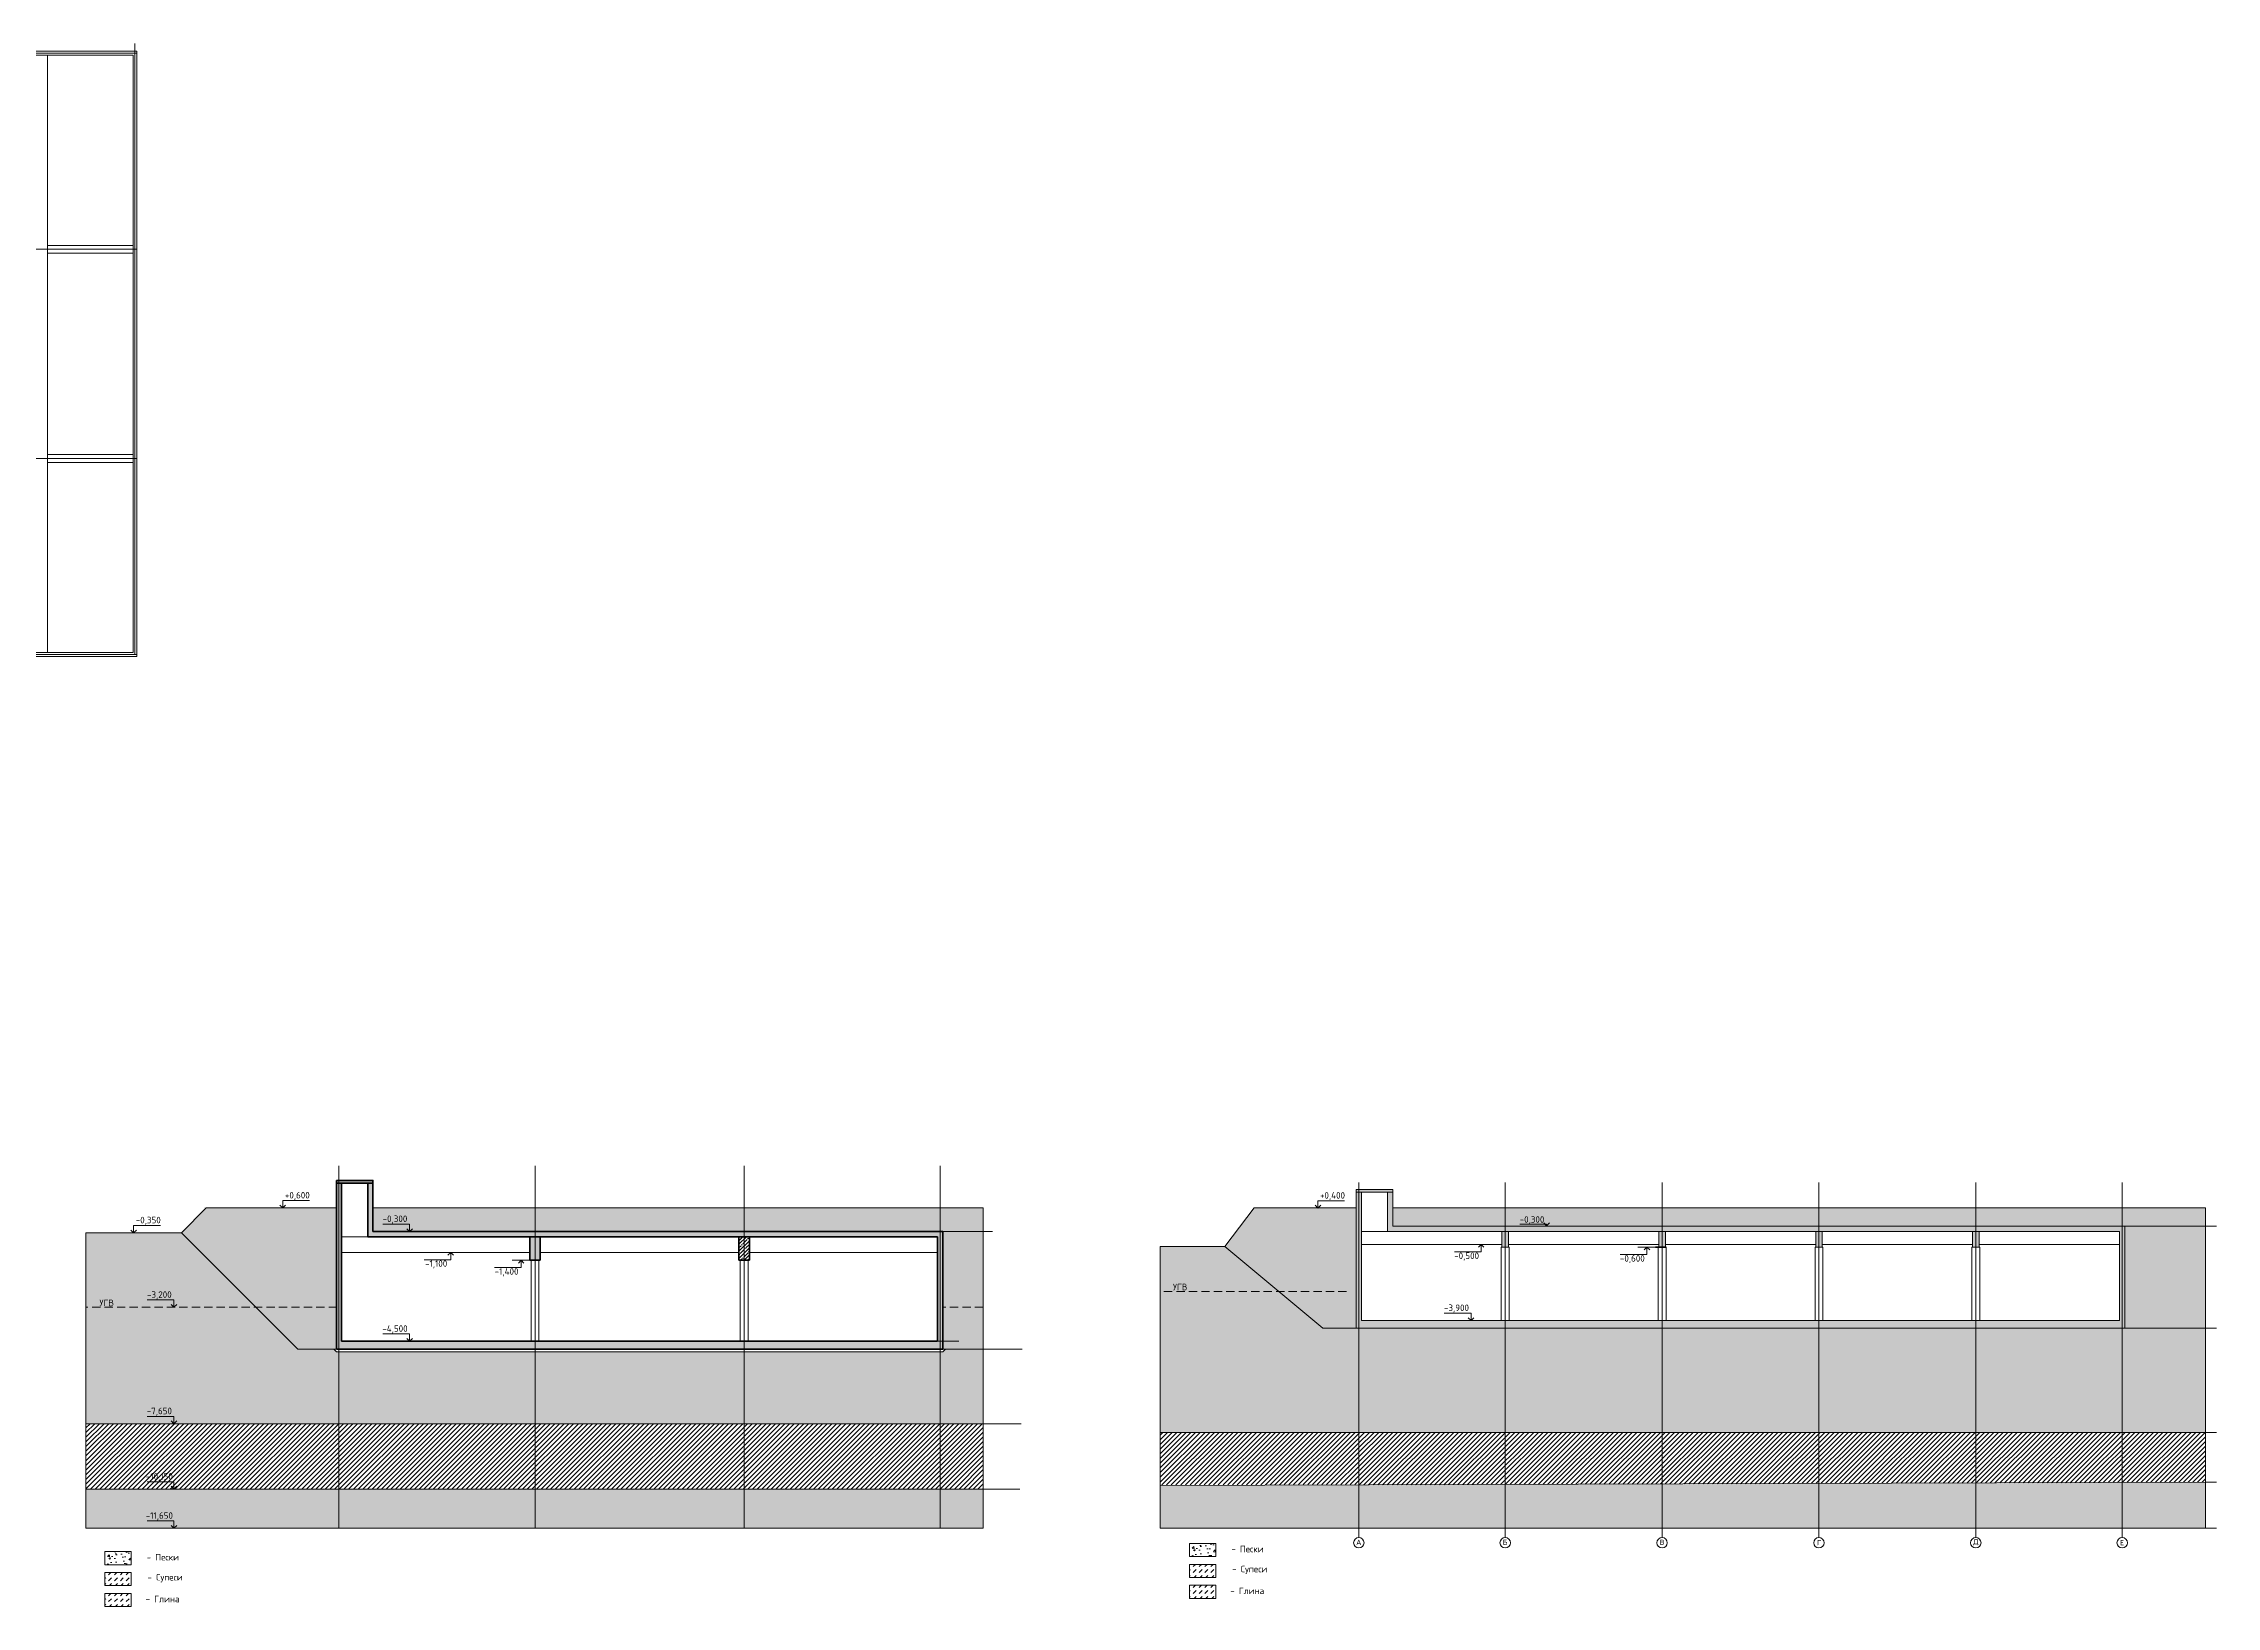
# Model space of a CAD drawing. Header units: millimetres. Extents: x -1960873 to -640355, y 7839719 to 16131025.
# Drawn here: x -781990 to -698868, y 7990876 to 8050650 of the extents above; entities that cross this region are included whole.
import ezdxf

# ---------------------------------------------------------------- set-up
doc = ezdxf.new("R2010")
doc.units = ezdxf.units.MM
doc.linetypes.add('DASHDOT_axis', pattern=[24, 20, -1.5, 1, -1.5])
doc.linetypes.add('HIDDEN2', pattern=[4.7625, 3.175, -1.5875])
doc.layers.get('0').update_dxf_attribs({"lineweight": 15})
doc.styles.add('ISOCPEUR', font='isocpeur.ttf')
pattern_1 = [(50, (39276.83, 0), (546.554007, -47.817257), [57.15, -628.65]), (355, (39276.83, 0), (-105.730264, 573.170536), [45.72, -502.921753]), (100.451445, (39322.4, -4), (440.82374, 525.353256), [48.570026, -534.270734]), (46.1842, (39276.8, 152.4), (813.23712, -126.126984), [85.725, -942.975]), (96.635558, (39344.6, 141.9), (712.2124, 742.27837), [72.85507, -801.406824]), (351.184151, (39276.8, 152.4), (712.2124, 742.27837), [68.5799, -754.3792]), (21, (39353.03, 114.3), (454.843174, -306.795595), [57.15, -628.65]), (326, (39353.03, 114.3), (185.406085, 552.5639), [45.72, -502.92]), (71.451445, (39390.93, 88.73), (640.249258, 245.768307), [48.570026, -534.269813]), (37.5, (39276.83, 0), (9.2658098, 253.6651166), [0, -496.824, 0, -510.54, 0, -504.825]), (7.5, (39276.83, 0), (200.4589875, 300.541724), [0, -291.084, 0, -485.394, 0, -192.405]), (327.5, (39106.9, 0), (406.7717855, -17.186232), [0, -190.5, 0, -594.36, 0, -788.67]), (317.5, (39030.7, 0), (444.387544, 76.279473), [0, -247.65, 0, -394.716, 0, -560.07])]

msp = doc.modelspace()

# ---------------------------------------------------------------- hatches: boundary and pattern name
at = {"transparency": 33554687}
h = msp.add_hatch(dxfattribs=at)
h.set_pattern_fill('ANSI35', color=256, scale=30)
h.paths.add_polyline_path([(-769387.5, 8007168), (-770656, 8007168), (-770787.5, 8007068), (-769387.5, 8007068)])
h.paths.add_polyline_path([(-770656, 8007168), (-770787.5, 8007168), (-770787.5, 8007068)], flags=17)
h.paths.add_polyline_path([(-762987.5, 8005018), (-763187.5, 8005018), (-763187.5, 8004118), (-762987.5, 8004118)], flags=17)
h.paths.add_polyline_path([(-763187.5, 8005018), (-763387.5, 8005018), (-763387.5, 8004118), (-763187.5, 8004118)], flags=17)
h.paths.add_polyline_path([(-763156, 8001018), (-770587.5, 8001018), (-770587.5, 8007068), (-770787.5, 8007068), (-770787.5, 8000718), (-763156, 8000718)])
h.paths.add_polyline_path([(-747787.5, 8001018), (-763156, 8001018), (-763156, 8000718), (-747787.5, 8000718)])
h.paths.add_polyline_path([(-747587.5, 8001018), (-747656, 8001018), (-747656, 8000718), (-747587.5, 8000718)])
h.paths.add_polyline_path([(-747581, 8005218), (-747656, 8005218), (-747656, 8001018), (-747587.5, 8001018)])
h.paths.add_polyline_path([(-747656, 8005218), (-747787.5, 8005218), (-769387.5, 8005218), (-769387.5, 8007068), (-769587.5, 8007068), (-769587.5, 8005018), (-747787.5, 8005018), (-747787.5, 8000718), (-747656, 8000718)])
h = msp.add_hatch(dxfattribs=at)
h.set_pattern_fill('ANSI35', color=256, scale=30)
h.paths.add_polyline_path([(-731576.1, 8005218), (-731576.1, 8006718), (-731775.3, 8006718), (-731776.1, 8005218), (-731776.1, 8001518), (-726076.1, 8001518), (-726076.1, 8001818), (-727378.8, 8001818), (-727382.8, 8001813.9), (-727386.8, 8001818), (-731576.1, 8001818)])
h.paths.add_polyline_path([(-730375.1, 8006718), (-730576.1, 8006718), (-730576.1, 8005218), (-726076.1, 8005218), (-726076.1, 8005418), (-730376.1, 8005418)], flags=17)
h.paths.add_polyline_path([(-730375.1, 8006818), (-731775.2, 8006818), (-731775.3, 8006718), (-731576.1, 8006718), (-730375.1, 8006718)])
h.paths.add_polyline_path([(-720076.1, 8005418), (-726076.1, 8005418), (-726076.1, 8005218), (-720076.1, 8005218)])
h.paths.add_polyline_path([(-725951.1, 8005218), (-726076.1, 8005218), (-726076.1, 8004618), (-725951.1, 8004618)])
h.paths.add_polyline_path([(-726076.1, 8005218), (-726201.1, 8005218), (-726201.1, 8004618), (-726076.1, 8004618)], flags=17)
h.paths.add_polyline_path([(-720076.1, 8001818), (-726076.1, 8001818), (-726076.1, 8001518), (-720076.1, 8001518)])
h.paths.add_polyline_path([(-714076.1, 8001818), (-720076.1, 8001818), (-720076.1, 8001518), (-714076.1, 8001518)])
h.paths.add_polyline_path([(-708076.1, 8001818), (-714076.1, 8001818), (-714076.1, 8001518), (-708076.1, 8001518)])
h.paths.add_polyline_path([(-702476.1, 8005418), (-708076.1, 8005418), (-708076.1, 8005218), (-702576.1, 8005218), (-702576.1, 8001818), (-708076.1, 8001818), (-708076.1, 8001518), (-702476.1, 8001518)])
h.paths.add_polyline_path([(-702376.1, 8005418), (-702476.1, 8005418), (-702476.1, 8001518), (-702376.1, 8001518)])
h.paths.add_polyline_path([(-708076.1, 8005418), (-714076.1, 8005418), (-714076.1, 8005218), (-708076.1, 8005218)])
h.paths.add_polyline_path([(-708076.1, 8005218), (-708201.1, 8005218), (-708201.1, 8004618), (-708076.1, 8004618)])
h.paths.add_polyline_path([(-707951.1, 8005218), (-708076.1, 8005218), (-708076.1, 8004618), (-707951.1, 8004618)], flags=17)
h.paths.add_polyline_path([(-713951.1, 8005218), (-714076.1, 8005218), (-714076.1, 8004618), (-713951.1, 8004618)])
h.paths.add_polyline_path([(-714076.1, 8005218), (-714201.1, 8005218), (-714201.1, 8004618), (-714076.1, 8004618)])
h.paths.add_polyline_path([(-714076.1, 8005418), (-720076.1, 8005418), (-720076.1, 8005218), (-714076.1, 8005218)])
h.paths.add_polyline_path([(-719951.1, 8005218), (-720076.1, 8005218), (-720076.1, 8004618), (-719951.1, 8004618)])
h.paths.add_polyline_path([(-720076.1, 8005218), (-720201.1, 8005218), (-720201.1, 8004618), (-720076.1, 8004618)])
h = msp.add_hatch(dxfattribs=at)
h.set_pattern_fill('AR-CONC', color=256)
h.set_pattern_definition([(50, (39276.83, 0), (182.184669, -15.9390855), [19.05, -209.55]), (355, (39276.83, 0), (-35.2434214, 191.0568452), [15.24, -167.640584]), (100.4514447, (39292.01, -1.33), (146.941247, 175.117752), [16.190009, -178.0902446]), (46.1842, (39276.83, 50.8), (271.079041, -42.042328), [28.575, -314.325]), (96.6355576, (39299.42, 47.3), (237.404134, 247.426125), [24.285023, -267.135608]), (351.184151, (39276.83, 50.8), (237.404134, 247.426125), [22.859967, -251.459732]), (21, (39302.23, 38.1), (151.6143913, -102.2651982), [19.05, -209.55]), (326, (39302.23, 38.1), (61.8020283, 184.187966), [15.24, -167.64]), (71.451445, (39314.87, 29.58), (213.4164193, 81.922769), [16.190009, -178.0899376]), (37.5, (39276.83, 0), (3.08860325, 84.55503887), [0, -165.608, 0, -170.18, 0, -168.275]), (7.5, (39276.83, 0), (66.8196625, 100.1805748), [0, -97.028, 0, -161.798, 0, -64.135]), (327.5, (39220.19, 0), (135.59059517, -5.728744), [0, -63.5, 0, -198.12, 0, -262.89]), (317.5, (39194.79, 0), (148.1291814, 25.426491), [0, -82.55, 0, -131.572, 0, -186.69])])
h.paths.add_polyline_path([(-763187.5, 8006118), (-769387.5, 8006118), (-769387.5, 8005218), (-763187.5, 8005218)])
h.paths.add_polyline_path([(-755187.5, 8006118), (-763187.5, 8006118), (-763187.5, 8005218), (-755187.5, 8005218)])
h.paths.add_polyline_path([(-747687.5, 8006118), (-755187.5, 8006118), (-755187.5, 8005218), (-747687.5, 8005218)])
h.paths.add_polyline_path([(-746046.1, 8006118), (-747687.5, 8006118), (-747687.5, 8005218), (-747587.5, 8005218), (-746046.1, 8005218)])
h.paths.add_polyline_path([(-770787.5, 8006118), (-775762.5, 8006118), (-776712.5, 8005168), (-773862.5, 8002318), (-770787.5, 8002318)])
h.paths.add_polyline_path([(-770787.5, 8002318), (-773862.5, 8002318), (-772262.5, 8000718), (-770787.5, 8000718)])
h.paths.add_polyline_path([(-746046.1, 8002318), (-747587.5, 8002318), (-747587.5, 8000718), (-746046.1, 8000718)])
h.paths.add_polyline_path([(-746046.1, 8005218), (-747587.5, 8005218), (-747587.5, 8002318), (-746046.1, 8002318)])
h.paths.add_polyline_path([(-769088.2, 8005412.7), (-768000.7, 8005412.7), (-768000.7, 8006012.7), (-769088.2, 8006012.7)], flags=24)
h = msp.add_hatch(dxfattribs=at)
h.set_pattern_fill('AR-CONC', color=256)
h.paths.add_polyline_path([(-726076.1, 8006118), (-730375.6, 8006118), (-730376.1, 8005418), (-726076.1, 8005418)])
h.paths.add_polyline_path([(-720076.1, 8006118), (-726076.1, 8006118), (-726076.1, 8005418), (-720076.1, 8005418)])
h.paths.add_polyline_path([(-724492.1, 8005437.8), (-724548.5, 8005494.2), (-724492.1, 8005494.2)], flags=16)
h.paths.add_polyline_path([(-714076.1, 8006118), (-720076.1, 8006118), (-720076.1, 8005418), (-714076.1, 8005418)])
h.paths.add_polyline_path([(-708076.1, 8006118), (-714076.1, 8006118), (-714076.1, 8005418), (-708076.1, 8005418)])
h.paths.add_polyline_path([(-702476.1, 8006118), (-708076.1, 8006118), (-708076.1, 8005418), (-702476.1, 8005418)])
h.paths.add_polyline_path([(-699290.3, 8006118), (-702476.1, 8006118), (-702476.1, 8005418), (-702376.1, 8005418), (-699290.3, 8005418)])
h.paths.add_polyline_path([(-699290.3, 8005418), (-702376.1, 8005418), (-702376.1, 8001518), (-699290.3, 8001518)])
h.paths.add_polyline_path([(-731776.1, 8005418), (-731775.6, 8006118), (-733235.7, 8006118), (-733241, 8006112.7), (-733246.2, 8006118), (-735677.5, 8006118), (-736800.4, 8004648), (-733056.1, 8001518), (-731776.1, 8001518)])
h.paths.add_polyline_path([(-725594.1, 8005386.5), (-724506.6, 8005386.5), (-724506.6, 8005986.5), (-725594.1, 8005986.5)], flags=9)
h = msp.add_hatch(dxfattribs=at)
h.set_pattern_fill('AR-CONC', color=256, scale=3)
h.set_pattern_definition(pattern_1)
h.paths.add_polyline_path([(-776712.5, 8005168), (-780367.4, 8005168), (-780367.4, 8002318), (-773862.5, 8002318)])
h.paths.add_polyline_path([(-770687.5, 8000618), (-770787.5, 8000618), (-770887.5, 8000718), (-772262.5, 8000718), (-773862.5, 8002318), (-780367.4, 8002318), (-780367.4, 7997868), (-770687.5, 7997868)])
h.paths.add_polyline_path([(-763187.5, 8000618), (-770687.5, 8000618), (-770687.5, 7997868), (-763187.5, 7997868)])
h.paths.add_polyline_path([(-755187.5, 8000618), (-763187.5, 8000618), (-763187.5, 7997868), (-755187.5, 7997868)])
h.paths.add_polyline_path([(-747687.5, 8000618), (-755187.5, 8000618), (-755187.5, 7997868), (-747687.5, 7997868)])
h.paths.add_polyline_path([(-746046.1, 8000718), (-747487.5, 8000718), (-747587.5, 8000618), (-747687.5, 8000618), (-747687.5, 7997868), (-746046.1, 7997868)])
h.paths.add_polyline_path([(-778101.5, 8002512.7), (-777014, 8002512.7), (-777014, 8003112.7), (-778101.5, 8003112.7)], flags=24)
h.paths.add_polyline_path([(-779922.4, 8002198.3), (-779222.4, 8002198.3), (-779222.4, 8002798.3), (-779922.4, 8002798.3)], flags=9)
h.paths.add_polyline_path([(-778101.5, 7998062.7), (-777014, 7998062.7), (-777014, 7998662.7), (-778101.5, 7998662.7)], flags=24)
h = msp.add_hatch(dxfattribs=at)
h.set_pattern_fill('ANSI35', color=256, scale=30)
h.set_pattern_definition([(45, (39276.83, 0), (-134.703842, 134.703842), []), (45, (39411.53, 0), (-134.703842, 134.703842), [238.125, -47.625, 0, -47.625])])
h.paths.add_polyline_path([(-754987.5, 8005018), (-755187.5, 8005018), (-755187.5, 8004118), (-754987.5, 8004118)])
h.paths.add_polyline_path([(-755187.5, 8005018), (-755387.5, 8005018), (-755387.5, 8004118), (-755187.5, 8004118)])
h = msp.add_hatch(dxfattribs=at)
h.set_pattern_fill('AR-CONC', color=256, scale=3)
h.paths.add_polyline_path([(-731676.1, 8001518), (-731776.1, 8001518), (-733056.1, 8001518), (-734730.8, 8002918), (-739278.2, 8002918), (-739278.2, 7997535.2), (-731676.1, 7997535.2)])
h.paths.add_polyline_path([(-736800.4, 8004648), (-739278.2, 8004648), (-739278.2, 8002918), (-734730.8, 8002918)])
h.paths.add_polyline_path([(-726076.1, 8001518), (-731676.1, 8001518), (-731676.1, 7997535.2), (-726076.1, 7997535.2)])
h.paths.add_polyline_path([(-720076.1, 8001518), (-726076.1, 8001518), (-726076.1, 7997535.2), (-720076.1, 7997535.2)])
h.paths.add_polyline_path([(-714076.1, 8001518), (-720076.1, 8001518), (-720076.1, 7997535.2), (-714076.1, 7997535.2)])
h.paths.add_polyline_path([(-708076.1, 8001518), (-714076.1, 8001518), (-714076.1, 7997535.2), (-708076.1, 7997535.2)])
h.paths.add_polyline_path([(-702476.1, 8001518), (-708076.1, 8001518), (-708076.1, 7997535.2), (-702476.1, 7997535.2)])
h.paths.add_polyline_path([(-699290.3, 8001518), (-702376.1, 8001518), (-702476.1, 8001518), (-702476.1, 7997535.2), (-699290.3, 7997535.2)])
h = msp.add_hatch(dxfattribs=at)
h.set_pattern_fill('ANSI31', color=256, scale=40)
h.set_pattern_definition([(45, (39276.83, 0), (-89.8025612, 89.8025612), [])])
h.paths.add_polyline_path([(-770687.5, 7997868), (-780367.4, 7997868), (-780367.4, 7995368), (-770687.5, 7995368)])
h.paths.add_polyline_path([(-763187.5, 7997868), (-770687.5, 7997868), (-770687.5, 7995368), (-763187.5, 7995368)])
h.paths.add_polyline_path([(-755187.5, 7997868), (-763187.5, 7997868), (-763187.5, 7995368), (-755187.5, 7995368)])
h.paths.add_polyline_path([(-747687.5, 7997868), (-755187.5, 7997868), (-755187.5, 7995368), (-747687.5, 7995368)])
h.paths.add_polyline_path([(-746046.1, 7997868), (-747687.5, 7997868), (-747687.5, 7995368), (-746046.1, 7995368)])
h.paths.add_polyline_path([(-778139, 7995562.7), (-776976.5, 7995562.7), (-776976.5, 7996162.7), (-778139, 7996162.7)], flags=24)
h = msp.add_hatch(dxfattribs=at)
h.set_pattern_fill('ANSI31', color=256, scale=40)
h.paths.add_polyline_path([(-731676.1, 7997535.2), (-739278.2, 7997535.2), (-739278.2, 7995524.9), (-731676.1, 7995542.8)])
h = msp.add_hatch(dxfattribs=at)
h.set_pattern_fill('ANSI31', color=256, scale=40)
h.paths.add_polyline_path([(-699290.3, 7997535.2), (-702476.1, 7997535.2), (-702476.1, 7995618.3), (-699290.3, 7995628.5)])
h.paths.add_polyline_path([(-702476.1, 7997535.2), (-708076.1, 7997535.2), (-708076.1, 7995600.4), (-702476.1, 7995618.3)])
h.paths.add_polyline_path([(-708076.1, 7997535.2), (-714076.1, 7997535.2), (-714076.1, 7995581.2), (-708076.1, 7995600.4)])
h.paths.add_polyline_path([(-714076.1, 7997535.2), (-720076.1, 7997535.2), (-720076.1, 7995562), (-714076.1, 7995581.2)])
h.paths.add_polyline_path([(-720076.1, 7997535.2), (-726076.1, 7997535.2), (-726076.1, 7995542.8), (-720076.1, 7995562)])
h.paths.add_polyline_path([(-726076.1, 7997535.2), (-731676.1, 7997535.2), (-731676.1, 7995524.9), (-726076.1, 7995542.8)])
h = msp.add_hatch(dxfattribs=at)
h.set_pattern_fill('DASH', color=256, scale=50, angle=45)
h.paths.add_polyline_path([(-731676.1, 7995525.1), (-739278.2, 7995500.9), (-739278.2, 7993868), (-731676.1, 7993868)])
h.paths.add_polyline_path([(-726076.1, 7995543), (-731676.1, 7995525.1), (-731676.1, 7993868), (-726076.1, 7993868)])
h.paths.add_polyline_path([(-720076.1, 7995562.1), (-726076.1, 7995543), (-726076.1, 7993868), (-720076.1, 7993868)])
h.paths.add_polyline_path([(-714076.1, 7995581.3), (-720076.1, 7995562.1), (-720076.1, 7993868), (-714076.1, 7993868)])
h.paths.add_polyline_path([(-708076.1, 7995600.4), (-714076.1, 7995581.3), (-714076.1, 7993868), (-708076.1, 7993868)])
h.paths.add_polyline_path([(-702476.1, 7995618.3), (-708076.1, 7995600.4), (-708076.1, 7993868), (-702476.1, 7993868)])
h.paths.add_polyline_path([(-699290.3, 7995628.5), (-702476.1, 7995618.3), (-702476.1, 7993868), (-699290.3, 7993868)])
h = msp.add_hatch(dxfattribs=at)
h.set_pattern_fill('DASH', color=256, scale=50, angle=45)
h.set_pattern_definition([(45, (39276.83, 0), (0, 224.506403), [158.75, -158.75])])
h.paths.add_polyline_path([(-770687.5, 7995368), (-780367.4, 7995368), (-780367.4, 7993868), (-770687.5, 7993868)])
h.paths.add_polyline_path([(-763187.5, 7995368), (-770687.5, 7995368), (-770687.5, 7993868), (-763187.5, 7993868)])
h.paths.add_polyline_path([(-755187.5, 7995368), (-763187.5, 7995368), (-763187.5, 7993868), (-755187.5, 7993868)])
h.paths.add_polyline_path([(-747687.5, 7995368), (-755187.5, 7995368), (-755187.5, 7993868), (-747687.5, 7993868)])
h.paths.add_polyline_path([(-746046.1, 7995368), (-747687.5, 7995368), (-747687.5, 7993868), (-746046.1, 7993868)])
h = msp.add_hatch(dxfattribs=at)
h.set_pattern_fill('AR-CONC', color=256, scale=3)
h.set_pattern_definition([(50, (80764.2, 313.3), (546.554007, -47.817257), [57.15, -628.65]), (355, (80764.2, 313.3), (-105.730264, 573.170536), [45.72, -502.921753]), (100.451445, (80809.73, 309.3), (440.82374, 525.353256), [48.570026, -534.270734]), (46.1842, (80764.2, 465.7), (813.23712, -126.126984), [85.725, -942.975]), (96.635558, (80831.95, 455.2), (712.2124, 742.27837), [72.85507, -801.406824]), (351.184151, (80764.2, 465.7), (712.2124, 742.27837), [68.5799, -754.3792]), (21, (80840.4, 427.6), (454.843174, -306.795595), [57.15, -628.65]), (326, (80840.4, 427.6), (185.406085, 552.5639), [45.72, -502.92]), (71.451445, (80878.3, 402), (640.249258, 245.768307), [48.570026, -534.269813]), (37.5, (80764.18, 313.28), (9.2658098, 253.6651166), [0, -496.824, 0, -510.54, 0, -504.825]), (7.5, (80764.18, 313.28), (200.4589875, 300.541724), [0, -291.084, 0, -485.394, 0, -192.405]), (327.5, (80594.26, 313.28), (406.7717855, -17.186232), [0, -190.5, 0, -594.36, 0, -788.67]), (317.5, (80518.06, 313.3), (444.387544, 76.279473), [0, -247.65, 0, -394.716, 0, -560.07])])
h.paths.add_polyline_path([(-737151.8, 7993288.8), (-738151.8, 7993288.8), (-738151.8, 7992788.8), (-737151.8, 7992788.8)])
h = msp.add_hatch(dxfattribs=at)
h.set_pattern_fill('AR-CONC', color=256, scale=3)
h.set_pattern_definition(pattern_1)
h.paths.add_polyline_path([(-778639.1, 7992975.5), (-779639.1, 7992975.5), (-779639.1, 7992475.5), (-778639.1, 7992475.5)])
h = msp.add_hatch(dxfattribs=at)
h.set_pattern_fill('DASH', color=256, scale=50, angle=45)
h.set_pattern_definition([(45, (80764.18, -251.72), (0, 224.506403), [158.75, -158.75])])
h.paths.add_polyline_path([(-737151.8, 7992488.8), (-738151.8, 7992488.8), (-738151.8, 7991988.8), (-737151.8, 7991988.8)])
h = msp.add_hatch(dxfattribs=at)
h.set_pattern_fill('DASH', color=256, scale=50, angle=45)
h.set_pattern_definition([(45, (39276.83, -565), (0, 224.506403), [158.75, -158.75])])
h.paths.add_polyline_path([(-778639.1, 7992175.5), (-779639.1, 7992175.5), (-779639.1, 7991675.5), (-778639.1, 7991675.5)])
h = msp.add_hatch(dxfattribs=at)
h.set_pattern_fill('DASH', color=256, scale=50, angle=45)
h.set_pattern_definition([(45, (80764.18, -1051.72), (0, 224.506403), [158.75, -158.75])])
h.paths.add_polyline_path([(-737151.8, 7991688.8), (-738151.8, 7991688.8), (-738151.8, 7991188.8), (-737151.8, 7991188.8)])
h = msp.add_hatch(dxfattribs=at)
h.set_pattern_fill('DASH', color=256, scale=50, angle=45)
h.set_pattern_definition([(45, (39276.83, -1365), (0, 224.506403), [158.75, -158.75])])
h.paths.add_polyline_path([(-778639.1, 7991375.5), (-779639.1, 7991375.5), (-779639.1, 7990875.5), (-778639.1, 7990875.5)])

# ---------------------------------------------------------------- linework, layer by layer
for p, q in [((-815490.3, 8050353.8), (-778415.3, 8050353.8)), ((-815490.3, 8050203.8), (-778565.3, 8050203.8)), ((-781840.3, 8027353.8), (-781840.3, 8050203.8)), ((-778565.3, 8050203.8), (-778565.3, 8027353.8)), ((-778415.3, 8050353.8), (-778415.3, 8027203.8)), ((-781840.3, 8042928.8), (-778565.3, 8042928.8)), ((-781840.3, 8042628.8), (-778565.3, 8042628.8)), ((-781840.3, 8034928.8), (-778565.3, 8034928.8)), ((-781840.3, 8034628.8), (-778565.3, 8034628.8)), ((-815565.3, 8027203.8), (-778415.3, 8027203.8)), ((-815415.3, 8027353.8), (-778565.3, 8027353.8)), ((-771814.8, 8006398.1), (-772837.7, 8006398.1)), ((-772837.7, 8006398.1), (-772837.7, 8006118)), ((-770762.5, 8007068), (-770612.5, 8007068)), ((-769612.5, 8007068), (-769462.5, 8007068)), ((-732218.1, 8006392.8), (-733241, 8006392.8)), ((-733241, 8006392.8), (-733241, 8006112.7)), ((-731776.1, 8005218), (-731775.2, 8006818)), ((-731775.3, 8006718), (-730375.1, 8006718)), ((-731775.2, 8006818), (-730375.1, 8006818)), ((-731676.1, 8007091.8), (-731676.1, 7993514.4)), ((-731576.1, 8005218), (-731576.1, 8006718)), ((-730576.1, 8006718), (-730576.1, 8005218)), ((-730375.1, 8006818), (-730376.1, 8005418)), ((-726076.1, 8007091.8), (-726076.1, 7993514.4)), ((-720076.1, 8007091.8), (-720076.1, 7993514.4)), ((-714076.1, 7993514.4), (-714076.1, 8007091.8)), ((-708076.1, 7993514.4), (-708076.1, 8007091.8)), ((-702476.1, 7993514.4), (-702476.1, 8007091.8)), ((-776712.5, 8005168), (-775762.5, 8006118)), ((-770762.5, 8006118), (-775762.5, 8006118)), ((-772837.7, 8006118), (-772943.8, 8006224)), ((-772837.7, 8006118), (-772731.6, 8006224)), ((-769387.5, 8006118), (-746046.1, 8006118)), ((-746046.1, 8006118), (-746046.1, 7993868)), ((-736800.4, 8004648), (-735677.5, 8006118)), ((-731776.1, 8006118), (-735677.5, 8006118)), ((-733241, 8006112.7), (-733347, 8006218.8)), ((-733241, 8006112.7), (-733134.9, 8006218.8)), ((-730375.6, 8006118), (-730376.1, 8006118)), ((-699290.3, 8006118), (-730376.1, 8006118)), ((-724492.1, 8005437.8), (-724598.2, 8005543.9)), ((-724492.1, 8005437.8), (-724386, 8005543.9)), ((-699290.3, 7993868), (-699290.3, 8006118)), ((-776712.5, 8005168), (-780367.4, 8005168)), ((-780367.4, 8005168), (-780367.4, 7993868)), ((-778539.9, 8005168), (-778646, 8005274)), ((-777517.1, 8005448.1), (-778539.9, 8005448.1)), ((-778539.9, 8005448.1), (-778539.9, 8005168)), ((-778539.9, 8005168), (-778433.9, 8005274)), ((-772262.5, 8000718), (-776712.5, 8005168)), ((-769587.5, 8005018), (-770587.5, 8005018)), ((-769009.1, 8005498.1), (-767986.2, 8005498.1)), ((-767986.2, 8005218), (-768092.3, 8005324)), ((-767986.2, 8005498.1), (-767986.2, 8005218)), ((-767986.2, 8005218), (-767880.2, 8005324)), ((-731776.1, 8005418), (-731776.1, 8001518)), ((-702576.1, 8005218), (-731576.1, 8005218)), ((-731576.1, 8005218), (-731576.1, 8001818)), ((-726201.1, 8004718), (-731576.1, 8004718)), ((-702376.1, 8005418), (-730376.1, 8005418)), ((-726994.3, 8004718), (-727100.4, 8004611.9)), ((-726994.3, 8004437.8), (-726994.3, 8004718)), ((-726994.3, 8004718), (-726888.3, 8004611.9)), ((-726201.1, 8005218), (-726201.1, 8004618)), ((-725951.1, 8005218), (-725951.1, 8004618)), ((-720201.1, 8004718), (-725951.1, 8004718)), ((-725515, 8005494.2), (-724492.1, 8005494.2)), ((-724492.1, 8005437.8), (-724492.1, 8005494.2)), ((-720201.1, 8005218), (-720201.1, 8004618)), ((-719951.1, 8005218), (-719951.1, 8004618)), ((-714201.1, 8004718), (-719951.1, 8004718)), ((-714201.1, 8004618), (-714201.1, 8005218)), ((-713951.1, 8004618), (-713951.1, 8005218)), ((-708201.1, 8004718), (-713951.1, 8004718)), ((-708201.1, 8004618), (-708201.1, 8005218)), ((-707951.1, 8004618), (-707951.1, 8005218)), ((-702576.1, 8004718), (-707951.1, 8004718)), ((-702576.1, 8001818), (-702576.1, 8005218)), ((-702376.1, 8001518), (-702376.1, 8005418)), ((-702376.1, 8005418), (-698867.7, 8005418)), ((-770587.5, 8004418), (-763387.5, 8004418)), ((-767433.4, 8004137.8), (-766410.5, 8004137.8)), ((-766410.5, 8004418), (-766516.6, 8004311.9)), ((-766410.5, 8004137.8), (-766410.5, 8004418)), ((-766410.5, 8004418), (-766304.4, 8004311.9)), ((-763387.5, 8004118), (-764067, 8004118)), ((-763717.3, 8004118), (-763823.4, 8004011.9)), ((-763717.3, 8003837.8), (-763717.3, 8004118)), ((-763717.3, 8004118), (-763611.2, 8004011.9)), ((-763337.5, 8004118), (-763337.5, 8001018)), ((-763037.5, 8004118), (-763037.5, 8001018)), ((-762987.5, 8004418), (-755387.5, 8004418)), ((-755337.5, 8004118), (-755337.5, 8001018)), ((-755037.5, 8004118), (-755037.5, 8001018)), ((-754987.5, 8004418), (-747787.5, 8004418)), ((-739278.2, 8004648), (-739278.2, 7993868)), ((-736800.4, 8004648), (-739278.2, 8004648)), ((-733056.1, 8001518), (-736800.4, 8004648)), ((-728017.2, 8004437.8), (-726994.3, 8004437.8)), ((-725926.1, 8004618), (-726226.1, 8004618)), ((-726226.1, 8004618), (-726226.1, 8001818)), ((-725926.1, 8004618), (-725926.1, 8001818)), ((-721678.8, 8004337.8), (-720655.9, 8004337.8)), ((-720326.1, 8004618), (-721005.6, 8004618)), ((-720655.9, 8004618), (-720762, 8004511.9)), ((-720655.9, 8004337.8), (-720655.9, 8004618)), ((-720655.9, 8004618), (-720549.8, 8004511.9)), ((-719926.1, 8004618), (-720226.1, 8004618)), ((-720226.1, 8004618), (-720226.1, 8001818)), ((-719926.1, 8004618), (-719926.1, 8001818)), ((-714226.1, 8001818), (-714226.1, 8004618)), ((-713926.1, 8004618), (-714226.1, 8004618)), ((-713926.1, 8001818), (-713926.1, 8004618)), ((-708226.1, 8001818), (-708226.1, 8004618)), ((-707926.1, 8004618), (-708226.1, 8004618)), ((-707926.1, 8001818), (-707926.1, 8004618)), ((-764740.2, 8003837.8), (-763717.3, 8003837.8)), ((-778022.4, 8002598.1), (-776999.6, 8002598.1)), ((-776999.6, 8002318), (-777105.6, 8002424)), ((-776999.6, 8002598.1), (-776999.6, 8002318)), ((-776999.6, 8002318), (-776893.5, 8002424)), ((-731776.1, 8001518), (-733056.1, 8001518)), ((-731776.1, 8001518), (-702376.1, 8001518)), ((-731576.1, 8001818), (-702576.1, 8001818)), ((-731576.1, 8001818), (-731576.1, 8001818)), ((-728405.7, 8002094), (-727382.8, 8002094)), ((-727382.8, 8001813.9), (-727488.9, 8001920)), ((-727382.8, 8002094), (-727382.8, 8001813.9)), ((-727382.8, 8001813.9), (-727276.7, 8001920)), ((-702376.1, 8001518), (-698867.7, 8001518)), ((-770762.5, 8000718), (-772262.5, 8000718)), ((-770787.5, 8000618), (-770887.5, 8000718)), ((-747587.5, 8000618), (-770787.5, 8000618)), ((-769009.1, 8001298.1), (-767986.2, 8001298.1)), ((-767986.2, 8001018), (-768092.3, 8001124)), ((-767986.2, 8001298.1), (-767986.2, 8001018)), ((-767986.2, 8001018), (-767880.2, 8001124)), ((-747612.5, 8000718), (-746046.1, 8000718)), ((-747587.5, 8000618), (-747487.5, 8000718)), ((-778022.4, 7998148.1), (-776999.6, 7998148.1)), ((-776999.6, 7998148.1), (-776999.6, 7997868)), ((-746046.1, 7997868), (-780367.4, 7997868)), ((-776999.6, 7997868), (-777105.6, 7997974)), ((-776999.6, 7997868), (-776893.5, 7997974)), ((-739278.2, 7997535.2), (-698867.7, 7997535.2)), ((-778022.4, 7995648.1), (-776999.6, 7995648.1)), ((-776999.6, 7995648.1), (-776999.6, 7995368)), ((-699290.3, 7995628.5), (-739278.2, 7995500.9)), ((-699290.3, 7995628.5), (-698867.7, 7995629.9)), ((-746046.1, 7995368), (-780367.4, 7995368)), ((-776999.6, 7995368), (-777105.6, 7995474)), ((-776999.6, 7995368), (-776893.5, 7995474)), ((-778022.4, 7994148.1), (-776999.6, 7994148.1)), ((-776999.6, 7993868), (-777105.6, 7993974)), ((-776999.6, 7994148.1), (-776999.6, 7993868)), ((-776999.6, 7993868), (-776893.5, 7993974)), ((-746046.1, 7993868), (-780367.4, 7993868)), ((-739278.2, 7993868), (-699290.3, 7993868)), ((-699290.3, 7993868), (-698867.7, 7993868))]:
    msp.add_line(p, q, dxfattribs=at)
at = {"lineweight": 35, "transparency": 33554687}
for p, q in [((-770787.5, 8007068), (-770787.5, 8000718)), ((-770587.5, 8007068), (-770587.5, 8001018)), ((-769587.5, 8007068), (-769587.5, 8005018)), ((-769387.5, 8007068), (-769387.5, 8005218)), ((-769587.5, 8005018), (-747787.5, 8005018)), ((-769387.5, 8005218), (-747587.5, 8005218)), ((-763387.5, 8004118), (-763387.5, 8005018)), ((-762987.5, 8004118), (-762987.5, 8005018)), ((-755387.5, 8004118), (-755387.5, 8005018)), ((-754987.5, 8004118), (-754987.5, 8005018)), ((-747787.5, 8005018), (-747787.5, 8001018)), ((-747587.5, 8005218), (-747587.5, 8000718)), ((-763387.5, 8004118), (-762987.5, 8004118)), ((-755387.5, 8004118), (-754987.5, 8004118)), ((-720326.1, 8004618), (-719926.1, 8004618)), ((-747587.5, 8000718), (-770762.5, 8000718)), ((-747787.5, 8001018), (-770587.5, 8001018))]:
    msp.add_line(p, q, dxfattribs=at)
at = {"linetype": 'HIDDEN2', "ltscale": 100, "transparency": 33554687}
for p, q in [((-770762.5, 8002318), (-780367.4, 8002318)), ((-746046.1, 8002318), (-747612.5, 8002318)), ((-732143.7, 8002918), (-739278.2, 8002918))]:
    msp.add_line(p, q, dxfattribs=at)
at = {"linetype": 'DASHDOT_axis', "transparency": 33554687}
for points in [[(-778490.3, 8050649.6), (-778490.3, 8027278.8)], [(-778415.3, 8050278.8), (-815490.3, 8050278.8)], [(-778415.3, 8042778.8), (-815490.3, 8042778.8)], [(-778415.3, 8034778.8), (-815490.3, 8034778.8)], [(-778415.3, 8027278.8), (-815490.3, 8027278.8)], [(-770687.5, 8007727.8), (-770687.5, 7993868)], [(-763187.5, 8007727.8), (-763187.5, 7993868)], [(-755187.5, 8007727.8), (-755187.5, 7993868)], [(-747687.5, 8007727.8), (-747687.5, 7993868)]]:
    msp.add_lwpolyline(points, dxfattribs=at)
at = {"lineweight": 35, "transparency": 33554687}
msp.add_lwpolyline([(-770787.5, 8007168), (-769387.5, 8007168), (-769387.5, 8007068), (-770787.5, 8007068)], close=True, dxfattribs=at)
at = {"transparency": 33554687, "const_width": 12}
msp.add_lwpolyline([(-776712.5, 8005168), (-775762.5, 8006118), (-770787.5, 8006118)], dxfattribs=at)
at = {"transparency": 33554687}
for points in [[(-775812.5, 8006118), (-775812.5, 8006118)], [(-747612.5, 8005218), (-745691.6, 8005218)], [(-702376.1, 8005418), (-698882.7, 8005418)], [(-755473.8, 8004418), (-756492.5, 8004418)], [(-777899.9, 8002318), (-777899.9, 8002318)], [(-702376.1, 8001518), (-698882.7, 8001518)], [(-747762.5, 8001018), (-746981.3, 8001018)], [(-747612.5, 8000718), (-744559.2, 8000718)], [(-780367.4, 7997868), (-744592.6, 7997868)], [(-699290.3, 7997535.2), (-698882.7, 7997535.2)], [(-699290.3, 7995628.5), (-698882.7, 7995628.5)], [(-746046.1, 7995368), (-744638.2, 7995368)], [(-746046.1, 7993868), (-746046.1, 7993868)], [(-699290.3, 7993868), (-698882.7, 7993868)]]:
    msp.add_lwpolyline(points, dxfattribs=at)
for points in [[(-738151.8, 7993288.8), (-737151.8, 7993288.8), (-737151.8, 7992788.8), (-738151.8, 7992788.8)], [(-779639.1, 7992975.5), (-778639.1, 7992975.5), (-778639.1, 7992475.5), (-779639.1, 7992475.5)], [(-738151.8, 7992488.8), (-737151.8, 7992488.8), (-737151.8, 7991988.8), (-738151.8, 7991988.8)], [(-779639.1, 7992175.5), (-778639.1, 7992175.5), (-778639.1, 7991675.5), (-779639.1, 7991675.5)], [(-738151.8, 7991688.8), (-737151.8, 7991688.8), (-737151.8, 7991188.8), (-738151.8, 7991188.8)], [(-779639.1, 7991375.5), (-778639.1, 7991375.5), (-778639.1, 7990875.5), (-779639.1, 7990875.5)]]:
    msp.add_lwpolyline(points, close=True, dxfattribs=at)
for centre in [(-731676.1, 7993314.4), (-726076.1, 7993314.4), (-720076.1, 7993314.4), (-714076.1, 7993314.4), (-708076.1, 7993314.4), (-702476.1, 7993314.4)]:
    msp.add_circle(centre, 200, dxfattribs=at)

# ---------------------------------------------------------------- texts
at = {"transparency": 33554687, "char_height": 250, "width": 8055.818, "attachment_point": 5, "style": 'ISOCPEUR'}
for s, insert in [('\\A1;+0,600', (-772279.5, 8006575.2)), ('\\A1;+0,400', (-732682.8, 8006569.9)), ('\\A1;-0,350', (-777981.7, 8005625.2)), ('\\A1;-0,300', (-768544.4, 8005675.2)), ('\\A1;-0,300', (-725050.3, 8005649)), ('\\A1;-1,100', (-766968.7, 8003960.7)), ('\\A1;-0,500', (-727552.5, 8004260.7)), ('\\A1;-0,600', (-721214.1, 8004160.7)), ('\\A1;-1,400', (-764275.5, 8003660.7)), ('\\A1;УГВ', (-738510.4, 8003094)), ('\\A1;УГВ', (-779572.4, 8002485.8)), ('\\A1;-3,200', (-777557.8, 8002775.2)), ('\\A1;-3,900', (-727941, 8002271.2)), ('\\A1;-4,500', (-768544.4, 8001475.2)), ('\\A1;-7,650', (-777557.8, 7998325.2)), ('\\A1;-10,150', (-777557.8, 7995825.2)), ('\\A1;-11,650', (-777557.8, 7994325.2)), ('\\A1;\\pxi-3,l4,t4;-^IПески ', (-736059.9, 7993075.1)), ('\\A1;\\pxi-3,l4,t4;-^IПески ', (-777547.3, 7992761.8)), ('\\A1;\\pxi-3,l4,t4;-^IСупеси', (-735975.8, 7992275.1)), ('\\A1;\\pxi-3,l4,t4;-^IСупеси', (-777463.2, 7991961.8)), ('\\A1;\\pxi-3,l4,t4;-^IГлина', (-736070.4, 7991475.1)), ('\\A1;\\pxi-3,l4,t4;-^IГлина', (-777557.8, 7991161.8))]:
    msp.add_mtext(s, dxfattribs=dict(at, insert=insert))
at = {"transparency": 33554687, "char_height": 200, "attachment_point": 5, "style": 'ISOCPEUR'}
for s, insert in [('А', (-731678.4, 7993332.3)), ('Б', (-726081.1, 7993333.2)), ('В', (-720076.4, 7993331.5)), ('Г', (-714071.4, 7993316.4)), ('Д', (-708074.4, 7993333.6)), ('Е', (-702482.6, 7993319.3))]:
    msp.add_mtext(s, dxfattribs=dict(at, insert=insert))

doc.saveas('drawing.dxf')
